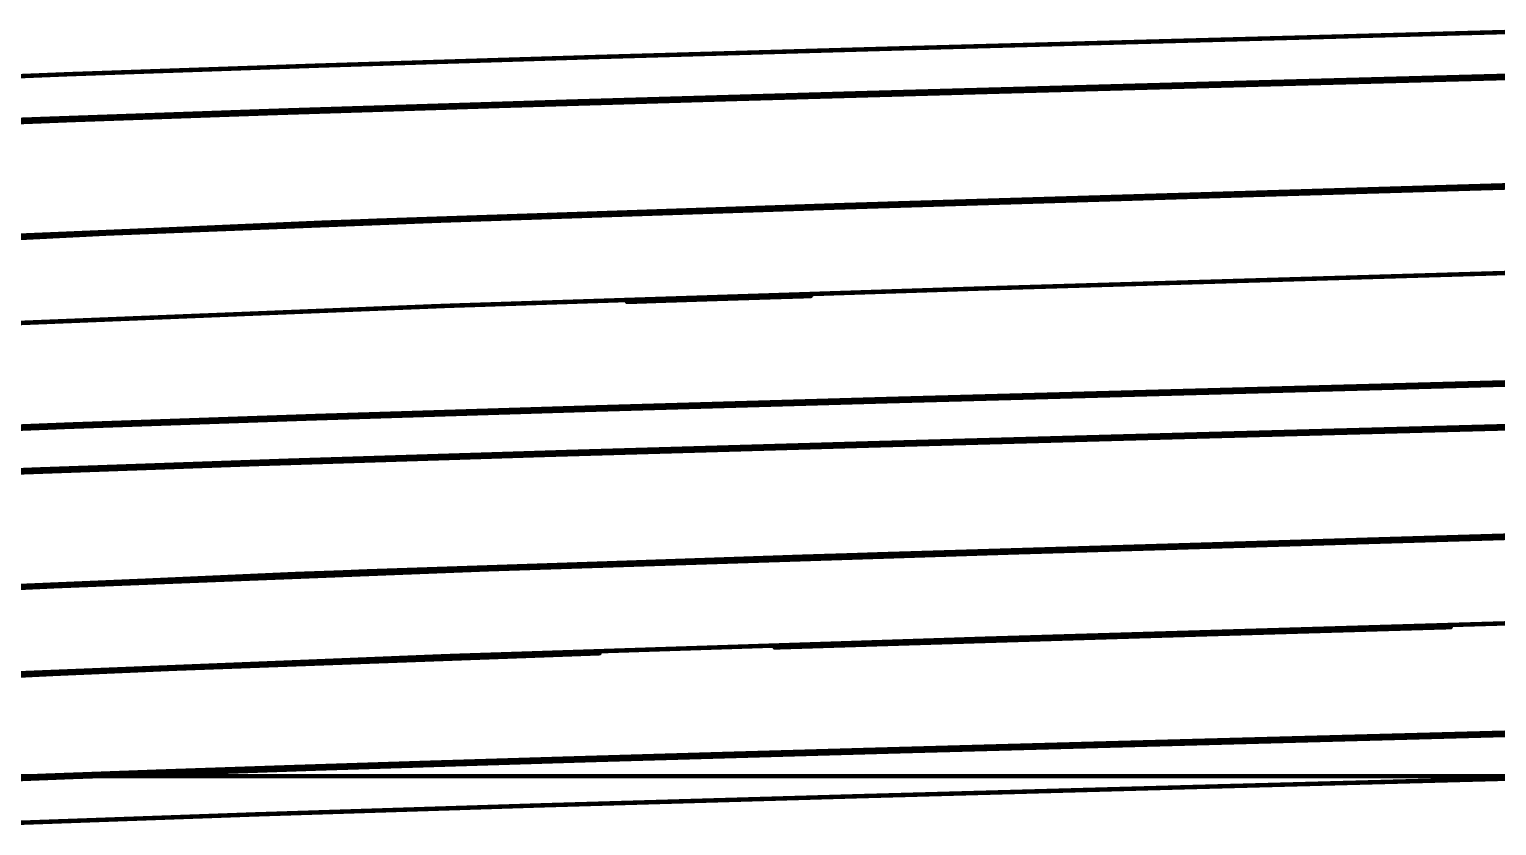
# Model space of a CAD drawing. Header units: inches. Extents: x 90 to 149.8, y 48.7 to 115.2.
# Drawn here: x 114.175 to 118.368, y 103.873 to 106.146 of the extents above; entities that cross this region are included whole.
import ezdxf

# ---------------------------------------------------------------- set-up
doc = ezdxf.new("R2010")
doc.units = ezdxf.units.IN
doc.layers.add('Mechanical 2', color=216, linetype='Continuous')

msp = doc.modelspace()

# ---------------------------------------------------------------- linework, layer by layer
at = {"layer": 'Mechanical 2'}
for points in [[(116.6368, 106.0909, 0.0127, 0.0127, 0), (118.439, 106.1395, 0.0127, 0.0127, 0)], [(116.6368, 106.0909, 0.0127, 0.0127, 0), (118.439, 106.1395, 0.0127, 0.0127, 0)], [(115.001, 106.0424, 0.0127, 0.0127, 0), (115.7881, 106.0667, 0.0127, 0.0127, 0)], [(115.001, 106.0424, 0.0127, 0.0127, 0), (115.7881, 106.0667, 0.0127, 0.0127, 0)], [(115.7881, 106.0667, 0.0127, 0.0127, 0), (116.6368, 106.0909, 0.0127, 0.0127, 0)], [(115.7881, 106.0667, 0.0127, 0.0127, 0), (116.6368, 106.0909, 0.0127, 0.0127, 0)], [(113.6827, 105.9938, 0.0127, 0.0127, 0), (114.2937, 106.0181, 0.0127, 0.0127, 0)], [(113.6827, 105.9938, 0.0127, 0.0127, 0), (114.2937, 106.0181, 0.0127, 0.0127, 0)], [(114.2937, 106.0181, 0.0127, 0.0127, 0), (115.001, 106.0424, 0.0127, 0.0127, 0)], [(114.2937, 106.0181, 0.0127, 0.0127, 0), (115.001, 106.0424, 0.0127, 0.0127, 0)], [(117.4885, 105.9892, 0.0127, 0.0127, 0), (118.439, 106.0145, 0.0127, 0.0127, 0)], [(117.5004, 105.9895, 0.0127, 0.0127, 0), (118.439, 106.0145, 0.0127, 0.0127, 0)], [(116.5621, 105.9639, 0.0127, 0.0127, 0), (117.4885, 105.9892, 0.0127, 0.0127, 0)], [(116.5849, 105.9645, 0.0127, 0.0127, 0), (117.5004, 105.9895, 0.0127, 0.0127, 0)], [(116.9318, 105.9678, 0.0127, 0.0127, 0), (117.6793, 105.988, 0.0127, 0.0127, 0)], [(117.6793, 105.988, 0.0127, 0.0127, 0), (118.439, 106.0082, 0.0127, 0.0127, 0)], [(114.8735, 105.9132, 0.0127, 0.0127, 0), (115.683, 105.9385, 0.0127, 0.0127, 0)], [(114.9123, 105.9145, 0.0127, 0.0127, 0), (115.7151, 105.9395, 0.0127, 0.0127, 0)], [(115.5213, 105.9274, 0.0127, 0.0127, 0), (116.2086, 105.9476, 0.0127, 0.0127, 0)], [(115.683, 105.9385, 0.0127, 0.0127, 0), (116.5621, 105.9639, 0.0127, 0.0127, 0)], [(115.7151, 105.9395, 0.0127, 0.0127, 0), (116.5849, 105.9645, 0.0127, 0.0127, 0)], [(116.2086, 105.9476, 0.0127, 0.0127, 0), (116.9318, 105.9678, 0.0127, 0.0127, 0)], [(113.5849, 105.8645, 0.0127, 0.0127, 0), (114.1964, 105.8895, 0.0127, 0.0127, 0)], [(114.1541, 105.8879, 0.0127, 0.0127, 0), (114.8735, 105.9132, 0.0127, 0.0127, 0)], [(114.1964, 105.8895, 0.0127, 0.0127, 0), (114.9123, 105.9145, 0.0127, 0.0127, 0)], [(114.2979, 105.887, 0.0127, 0.0127, 0), (114.8808, 105.9072, 0.0127, 0.0127, 0)], [(114.8808, 105.9072, 0.0127, 0.0127, 0), (115.5213, 105.9274, 0.0127, 0.0127, 0)], [(113.7812, 105.8668, 0.0127, 0.0127, 0), (114.2979, 105.887, 0.0127, 0.0127, 0)], [(118.163, 105.694, 0.0127, 0.0127, 0), (119.858, 105.7439, 0.0127, 0.0127, 0)], [(118.2947, 105.6978, 0.0127, 0.0127, 0), (119.9593, 105.7469, 0.0127, 0.0127, 0)], [(116.495, 105.6441, 0.0127, 0.0127, 0), (118.163, 105.694, 0.0127, 0.0127, 0)], [(116.6437, 105.6487, 0.0127, 0.0127, 0), (118.2947, 105.6978, 0.0127, 0.0127, 0)], [(117.6778, 105.6734, 0.0127, 0.0127, 0), (118.9374, 105.7102, 0.0127, 0.0127, 0)], [(115.0165, 105.5942, 0.0127, 0.0127, 0), (116.495, 105.6441, 0.0127, 0.0127, 0)], [(115.1627, 105.5995, 0.0127, 0.0127, 0), (116.6437, 105.6487, 0.0127, 0.0127, 0)], [(116.4588, 105.6366, 0.0127, 0.0127, 0), (117.6778, 105.6734, 0.0127, 0.0127, 0)], [(113.9907, 105.5504, 0.0127, 0.0127, 0), (115.1627, 105.5995, 0.0127, 0.0127, 0)], [(114.3967, 105.563, 0.0127, 0.0127, 0), (115.3452, 105.5998, 0.0127, 0.0127, 0)], [(115.3452, 105.5998, 0.0127, 0.0127, 0), (116.4588, 105.6366, 0.0127, 0.0127, 0)], [(113.6637, 105.5261, 0.0127, 0.0127, 0), (114.3967, 105.563, 0.0127, 0.0127, 0)], [(113.8718, 105.5443, 0.0127, 0.0127, 0), (115.0165, 105.5942, 0.0127, 0.0127, 0)], [(116.8652, 105.4053, 0.0127, 0.0127, 0), (118.5432, 105.4548, 0.0127, 0.0127, 0)], [(116.9087, 105.4066, 0.0127, 0.0127, 0), (118.5755, 105.4558, 0.0127, 0.0127, 0)], [(115.3385, 105.3557, 0.0127, 0.0127, 0), (116.8652, 105.4053, 0.0127, 0.0127, 0)], [(115.3868, 105.3574, 0.0127, 0.0127, 0), (116.9087, 105.4066, 0.0127, 0.0127, 0)], [(114.1103, 105.3061, 0.0127, 0.0127, 0), (115.3385, 105.3557, 0.0127, 0.0127, 0)], [(114.1543, 105.3082, 0.0127, 0.0127, 0), (115.3868, 105.3574, 0.0127, 0.0127, 0)], [(115.8832, 105.3678, 0.0127, 0.0127, 0), (115.9318, 105.3695, 0.0127, 0.0127, 0)], [(115.9318, 105.3695, 0.0127, 0.0127, 0), (115.9809, 105.3712, 0.0127, 0.0127, 0)], [(115.9809, 105.3712, 0.0127, 0.0127, 0), (116.0311, 105.3728, 0.0127, 0.0127, 0)], [(116.0311, 105.3728, 0.0127, 0.0127, 0), (116.0824, 105.3745, 0.0127, 0.0127, 0)], [(116.0824, 105.3745, 0.0127, 0.0127, 0), (116.1349, 105.3762, 0.0127, 0.0127, 0)], [(116.1349, 105.3762, 0.0127, 0.0127, 0), (116.1884, 105.3779, 0.0127, 0.0127, 0)], [(116.1884, 105.3779, 0.0127, 0.0127, 0), (116.2425, 105.3796, 0.0127, 0.0127, 0)], [(116.2425, 105.3796, 0.0127, 0.0127, 0), (116.2973, 105.3813, 0.0127, 0.0127, 0)], [(116.2973, 105.3813, 0.0127, 0.0127, 0), (116.4076, 105.3846, 0.0127, 0.0127, 0)], [(116.637, 105.091, 0.0127, 0.0127, 0), (118.439, 105.1395, 0.0127, 0.0127, 0)], [(116.637, 105.091, 0.0127, 0.0127, 0), (118.439, 105.1395, 0.0127, 0.0127, 0)], [(116.6269, 105.0843, 0.0127, 0.0127, 0), (118.439, 105.1331, 0.0127, 0.0127, 0)], [(114.984, 105.0354, 0.0127, 0.0127, 0), (115.7741, 105.0599, 0.0127, 0.0127, 0)], [(115.0013, 105.0424, 0.0127, 0.0127, 0), (115.7884, 105.0667, 0.0127, 0.0127, 0)], [(115.0013, 105.0424, 0.0127, 0.0127, 0), (115.7884, 105.0667, 0.0127, 0.0127, 0)], [(115.7741, 105.0599, 0.0127, 0.0127, 0), (116.6269, 105.0843, 0.0127, 0.0127, 0)], [(115.7884, 105.0667, 0.0127, 0.0127, 0), (116.637, 105.091, 0.0127, 0.0127, 0)], [(115.7884, 105.0667, 0.0127, 0.0127, 0), (116.637, 105.091, 0.0127, 0.0127, 0)], [(113.6638, 104.9866, 0.0127, 0.0127, 0), (114.275, 105.011, 0.0127, 0.0127, 0)], [(113.6831, 104.9939, 0.0127, 0.0127, 0), (114.2941, 105.0181, 0.0127, 0.0127, 0)], [(113.6831, 104.9939, 0.0127, 0.0127, 0), (114.2941, 105.0181, 0.0127, 0.0127, 0)], [(114.275, 105.011, 0.0127, 0.0127, 0), (114.984, 105.0354, 0.0127, 0.0127, 0)], [(114.2941, 105.0181, 0.0127, 0.0127, 0), (115.0013, 105.0424, 0.0127, 0.0127, 0)], [(114.2941, 105.0181, 0.0127, 0.0127, 0), (115.0013, 105.0424, 0.0127, 0.0127, 0)], [(117.5004, 104.9895, 0.0127, 0.0127, 0), (118.439, 105.0145, 0.0127, 0.0127, 0)], [(117.5004, 104.9895, 0.0127, 0.0127, 0), (118.439, 105.0145, 0.0127, 0.0127, 0)], [(116.5314, 104.9566, 0.0127, 0.0127, 0), (117.4726, 104.9824, 0.0127, 0.0127, 0)], [(116.5849, 104.9645, 0.0127, 0.0127, 0), (117.5004, 104.9895, 0.0127, 0.0127, 0)], [(116.5849, 104.9645, 0.0127, 0.0127, 0), (117.5004, 104.9895, 0.0127, 0.0127, 0)], [(117.4726, 104.9824, 0.0127, 0.0127, 0), (118.439, 105.0081, 0.0127, 0.0127, 0)], [(114.8218, 104.9051, 0.0127, 0.0127, 0), (115.6401, 104.9309, 0.0127, 0.0127, 0)], [(114.9123, 104.9145, 0.0127, 0.0127, 0), (115.7151, 104.9395, 0.0127, 0.0127, 0)], [(114.9123, 104.9145, 0.0127, 0.0127, 0), (115.7151, 104.9395, 0.0127, 0.0127, 0)], [(115.6401, 104.9309, 0.0127, 0.0127, 0), (116.5314, 104.9566, 0.0127, 0.0127, 0)], [(115.7151, 104.9395, 0.0127, 0.0127, 0), (116.5849, 104.9645, 0.0127, 0.0127, 0)], [(115.7151, 104.9395, 0.0127, 0.0127, 0), (116.5849, 104.9645, 0.0127, 0.0127, 0)], [(113.5849, 104.8645, 0.0127, 0.0127, 0), (114.1964, 104.8895, 0.0127, 0.0127, 0)], [(113.5849, 104.8645, 0.0127, 0.0127, 0), (114.1964, 104.8895, 0.0127, 0.0127, 0)], [(114.098, 104.8794, 0.0127, 0.0127, 0), (114.8218, 104.9051, 0.0127, 0.0127, 0)], [(114.1964, 104.8895, 0.0127, 0.0127, 0), (114.9123, 104.9145, 0.0127, 0.0127, 0)], [(114.1964, 104.8895, 0.0127, 0.0127, 0), (114.9123, 104.9145, 0.0127, 0.0127, 0)], [(118.0184, 104.6897, 0.0127, 0.0127, 0), (119.6955, 104.739, 0.0127, 0.0127, 0)], [(118.2405, 104.6962, 0.0127, 0.0127, 0), (119.8966, 104.745, 0.0127, 0.0127, 0)], [(116.3812, 104.6405, 0.0127, 0.0127, 0), (118.0184, 104.6897, 0.0127, 0.0127, 0)], [(116.6027, 104.6474, 0.0127, 0.0127, 0), (118.2405, 104.6962, 0.0127, 0.0127, 0)], [(116.9837, 104.6527, 0.0127, 0.0127, 0), (118.6172, 104.7009, 0.0127, 0.0127, 0)], [(114.9395, 104.5913, 0.0127, 0.0127, 0), (116.3812, 104.6405, 0.0127, 0.0127, 0)], [(115.1366, 104.5986, 0.0127, 0.0127, 0), (116.6027, 104.6474, 0.0127, 0.0127, 0)], [(115.4824, 104.6046, 0.0127, 0.0127, 0), (116.9837, 104.6527, 0.0127, 0.0127, 0)], [(113.83, 104.542, 0.0127, 0.0127, 0), (114.9395, 104.5913, 0.0127, 0.0127, 0)], [(113.978, 104.5498, 0.0127, 0.0127, 0), (115.1366, 104.5986, 0.0127, 0.0127, 0)], [(114.2498, 104.5564, 0.0127, 0.0127, 0), (115.4824, 104.6046, 0.0127, 0.0127, 0)], [(113.3998, 104.5083, 0.0127, 0.0127, -0.007513), (114.2498, 104.5564, 0.0127, 0.0127, 0)], [(116.9056, 104.4065, 0.0127, 0.0127, 0), (118.5729, 104.4557, 0.0127, 0.0127, 0)], [(116.9136, 104.4067, 0.0127, 0.0127, 0), (118.6139, 104.4569, 0.0127, 0.0127, 0)], [(117.4448, 104.4164, 0.0127, 0.0127, 0), (117.6413, 104.4222, 0.0127, 0.0127, 0)], [(117.6413, 104.4222, 0.0127, 0.0127, 0), (117.839, 104.428, 0.0127, 0.0127, 0)], [(117.839, 104.428, 0.0127, 0.0127, 0), (118.2361, 104.4396, 0.0127, 0.0127, 0)], [(115.3639, 104.3566, 0.0127, 0.0127, 0), (116.9136, 104.4067, 0.0127, 0.0127, 0)], [(115.3839, 104.3573, 0.0127, 0.0127, 0), (116.9056, 104.4065, 0.0127, 0.0127, 0)], [(116.3047, 104.3816, 0.0127, 0.0127, 0), (116.4917, 104.3874, 0.0127, 0.0127, 0)], [(116.4917, 104.3874, 0.0127, 0.0127, 0), (116.6792, 104.3932, 0.0127, 0.0127, 0)], [(116.6792, 104.3932, 0.0127, 0.0127, 0), (116.8678, 104.399, 0.0127, 0.0127, 0)], [(116.8678, 104.399, 0.0127, 0.0127, 0), (117.2503, 104.4106, 0.0127, 0.0127, 0)], [(117.2503, 104.4106, 0.0127, 0.0127, 0), (117.4448, 104.4164, 0.0127, 0.0127, 0)], [(114.1172, 104.3064, 0.0127, 0.0127, 0), (115.3639, 104.3566, 0.0127, 0.0127, 0)], [(114.1522, 104.308, 0.0127, 0.0127, 0), (115.3839, 104.3573, 0.0127, 0.0127, 0)], [(114.5884, 104.3209, 0.0127, 0.0127, 0), (115.8044, 104.365, 0.0127, 0.0127, 0)], [(113.9424, 104.2915, 0.0127, 0.0127, 0), (114.2476, 104.3062, 0.0127, 0.0127, 0)], [(114.2476, 104.3062, 0.0127, 0.0127, 0), (114.5884, 104.3209, 0.0127, 0.0127, 0)], [(116.6362, 104.0845, 0.0127, 0.0127, 0), (118.439, 104.1331, 0.0127, 0.0127, 0)], [(117.501, 104.1145, 0.0127, 0.0127, 0), (118.439, 104.1395, 0.0127, 0.0127, 0)], [(117.501, 104.1143, 0.0127, 0.0127, 0), (118.439, 104.1393, 0.0127, 0.0127, 0)], [(116.1442, 104.077, 0.0127, 0.0127, 0), (116.586, 104.0895, 0.0127, 0.0127, 0)], [(116.1443, 104.0769, 0.0127, 0.0127, 0), (116.586, 104.0894, 0.0127, 0.0127, 0)], [(116.586, 104.0894, 0.0127, 0.0127, 0), (117.0391, 104.1018, 0.0127, 0.0127, 0)], [(116.586, 104.0895, 0.0127, 0.0127, 0), (117.0392, 104.102, 0.0127, 0.0127, 0)], [(117.0392, 104.102, 0.0127, 0.0127, 0), (117.501, 104.1145, 0.0127, 0.0127, 0)], [(117.0391, 104.1018, 0.0127, 0.0127, 0), (117.501, 104.1143, 0.0127, 0.0127, 0)], [(114.9141, 104.0396, 0.0127, 0.0127, 0), (115.3059, 104.0521, 0.0127, 0.0127, 0)], [(114.9141, 104.0394, 0.0127, 0.0127, 0), (115.306, 104.0519, 0.0127, 0.0127, 0)], [(115.0001, 104.036, 0.0127, 0.0127, 0), (115.7873, 104.0603, 0.0127, 0.0127, 0)], [(115.3059, 104.0521, 0.0127, 0.0127, 0), (115.7166, 104.0645, 0.0127, 0.0127, 0)], [(115.306, 104.0519, 0.0127, 0.0127, 0), (115.7167, 104.0644, 0.0127, 0.0127, 0)], [(115.7166, 104.0645, 0.0127, 0.0127, 0), (116.1442, 104.077, 0.0127, 0.0127, 0)], [(115.7167, 104.0644, 0.0127, 0.0127, 0), (116.1443, 104.0769, 0.0127, 0.0127, 0)], [(115.7873, 104.0603, 0.0127, 0.0127, 0), (116.6362, 104.0845, 0.0127, 0.0127, 0)], [(113.6296, 104.0025, 0.0127, 0.0127, 0), (114.1964, 104.0145, 0.0127, 0.0127, 0)], [(113.6367, 104.0026, 0.0127, 0.0127, 0), (114.1964, 104.0145, 0.0127, 0.0127, 0)], [(113.6817, 103.9874, 0.0127, 0.0127, 0), (114.2927, 104.0117, 0.0127, 0.0127, 0)], [(114.1985, 104.0144, 0.0127, 0.0127, 0), (114.5437, 104.0269, 0.0127, 0.0127, 0)], [(114.1985, 104.0146, 0.0127, 0.0127, 0), (114.5439, 104.0271, 0.0127, 0.0127, 0)], [(114.1985, 104.0145, 0.0127, 0.0127, 0), (118.437, 104.0145, 0.0127, 0.0127, 0)], [(114.2927, 104.0117, 0.0127, 0.0127, 0), (115.0001, 104.036, 0.0127, 0.0127, 0)], [(114.5437, 104.0269, 0.0127, 0.0127, 0), (114.9141, 104.0394, 0.0127, 0.0127, 0)], [(114.5439, 104.0271, 0.0127, 0.0127, 0), (114.9141, 104.0396, 0.0127, 0.0127, 0)], [(117.4726, 103.9824, 0.0127, 0.0127, 0), (118.439, 104.0081, 0.0127, 0.0127, 0)], [(116.5314, 103.9566, 0.0127, 0.0127, 0), (117.4726, 103.9824, 0.0127, 0.0127, 0)], [(114.8217, 103.9051, 0.0127, 0.0127, 0), (115.64, 103.9309, 0.0127, 0.0127, 0)], [(115.64, 103.9309, 0.0127, 0.0127, 0), (116.5314, 103.9566, 0.0127, 0.0127, 0)], [(114.0979, 103.8794, 0.0127, 0.0127, 0), (114.8217, 103.9051, 0.0127, 0.0127, 0)]]:
    msp.add_lwpolyline(points, format="xyseb", dxfattribs=at)
for points in [[(115.7849, 106.0667, 0.00635, 0.00635, 1), (115.7913, 106.0667, 0.00635, 0.00635, 1)], [(115.7849, 106.0667, 0.00635, 0.00635, 1), (115.7913, 106.0667, 0.00635, 0.00635, 1)], [(115.7849, 106.0667, 0.00635, 0.00635, 1), (115.7913, 106.0667, 0.00635, 0.00635, 1)], [(115.7849, 106.0667, 0.00635, 0.00635, 1), (115.7913, 106.0667, 0.00635, 0.00635, 1)], [(116.6336, 106.0909, 0.00635, 0.00635, 1), (116.6399, 106.0909, 0.00635, 0.00635, 1)], [(116.6336, 106.0909, 0.00635, 0.00635, 1), (116.6399, 106.0909, 0.00635, 0.00635, 1)], [(116.6336, 106.0909, 0.00635, 0.00635, 1), (116.6399, 106.0909, 0.00635, 0.00635, 1)], [(116.6336, 106.0909, 0.00635, 0.00635, 1), (116.6399, 106.0909, 0.00635, 0.00635, 1)], [(114.2906, 106.0181, 0.00635, 0.00635, 1), (114.2969, 106.0181, 0.00635, 0.00635, 1)], [(114.2906, 106.0181, 0.00635, 0.00635, 1), (114.2969, 106.0181, 0.00635, 0.00635, 1)], [(114.2906, 106.0181, 0.00635, 0.00635, 1), (114.2969, 106.0181, 0.00635, 0.00635, 1)], [(114.2906, 106.0181, 0.00635, 0.00635, 1), (114.2969, 106.0181, 0.00635, 0.00635, 1)], [(114.9978, 106.0424, 0.00635, 0.00635, 1), (115.0042, 106.0424, 0.00635, 0.00635, 1)], [(114.9978, 106.0424, 0.00635, 0.00635, 1), (115.0042, 106.0424, 0.00635, 0.00635, 1)], [(114.9978, 106.0424, 0.00635, 0.00635, 1), (115.0042, 106.0424, 0.00635, 0.00635, 1)], [(114.9978, 106.0424, 0.00635, 0.00635, 1), (115.0042, 106.0424, 0.00635, 0.00635, 1)], [(117.4854, 105.9892, 0.00635, 0.00635, 1), (117.4917, 105.9892, 0.00635, 0.00635, 1)], [(117.4854, 105.9892, 0.00635, 0.00635, 1), (117.4917, 105.9892, 0.00635, 0.00635, 1)], [(117.4972, 105.9895, 0.00635, 0.00635, 1), (117.5036, 105.9895, 0.00635, 0.00635, 1)], [(117.4972, 105.9895, 0.00635, 0.00635, 1), (117.5036, 105.9895, 0.00635, 0.00635, 1)], [(117.6761, 105.988, 0.00635, 0.00635, 1), (117.6825, 105.988, 0.00635, 0.00635, 1)], [(117.6761, 105.988, 0.00635, 0.00635, 1), (117.6825, 105.988, 0.00635, 0.00635, 1)], [(115.6798, 105.9385, 0.00635, 0.00635, 1), (115.6862, 105.9385, 0.00635, 0.00635, 1)], [(115.6798, 105.9385, 0.00635, 0.00635, 1), (115.6862, 105.9385, 0.00635, 0.00635, 1)], [(115.7119, 105.9395, 0.00635, 0.00635, 1), (115.7182, 105.9395, 0.00635, 0.00635, 1)], [(115.7119, 105.9395, 0.00635, 0.00635, 1), (115.7182, 105.9395, 0.00635, 0.00635, 1)], [(116.2054, 105.9476, 0.00635, 0.00635, 1), (116.2118, 105.9476, 0.00635, 0.00635, 1)], [(116.2054, 105.9476, 0.00635, 0.00635, 1), (116.2118, 105.9476, 0.00635, 0.00635, 1)], [(116.5589, 105.9639, 0.00635, 0.00635, 1), (116.5652, 105.9639, 0.00635, 0.00635, 1)], [(116.5589, 105.9639, 0.00635, 0.00635, 1), (116.5652, 105.9639, 0.00635, 0.00635, 1)], [(116.5817, 105.9645, 0.00635, 0.00635, 1), (116.5881, 105.9645, 0.00635, 0.00635, 1)], [(116.5817, 105.9645, 0.00635, 0.00635, 1), (116.5881, 105.9645, 0.00635, 0.00635, 1)], [(116.9286, 105.9678, 0.00635, 0.00635, 1), (116.9349, 105.9678, 0.00635, 0.00635, 1)], [(116.9286, 105.9678, 0.00635, 0.00635, 1), (116.9349, 105.9678, 0.00635, 0.00635, 1)], [(114.1932, 105.8895, 0.00635, 0.00635, 1), (114.1995, 105.8895, 0.00635, 0.00635, 1)], [(114.1932, 105.8895, 0.00635, 0.00635, 1), (114.1995, 105.8895, 0.00635, 0.00635, 1)], [(114.8703, 105.9132, 0.00635, 0.00635, 1), (114.8767, 105.9132, 0.00635, 0.00635, 1)], [(114.8703, 105.9132, 0.00635, 0.00635, 1), (114.8767, 105.9132, 0.00635, 0.00635, 1)], [(114.8776, 105.9072, 0.00635, 0.00635, 1), (114.884, 105.9072, 0.00635, 0.00635, 1)], [(114.8776, 105.9072, 0.00635, 0.00635, 1), (114.884, 105.9072, 0.00635, 0.00635, 1)], [(114.9091, 105.9145, 0.00635, 0.00635, 1), (114.9155, 105.9145, 0.00635, 0.00635, 1)], [(114.9091, 105.9145, 0.00635, 0.00635, 1), (114.9155, 105.9145, 0.00635, 0.00635, 1)], [(115.5181, 105.9274, 0.00635, 0.00635, 1), (115.5244, 105.9274, 0.00635, 0.00635, 1)], [(115.5181, 105.9274, 0.00635, 0.00635, 1), (115.5244, 105.9274, 0.00635, 0.00635, 1)], [(114.2948, 105.887, 0.00635, 0.00635, 1), (114.3011, 105.887, 0.00635, 0.00635, 1)], [(114.2948, 105.887, 0.00635, 0.00635, 1), (114.3011, 105.887, 0.00635, 0.00635, 1)], [(118.1599, 105.694, 0.00635, 0.00635, 1), (118.1662, 105.694, 0.00635, 0.00635, 1)], [(118.1599, 105.694, 0.00635, 0.00635, 1), (118.1662, 105.694, 0.00635, 0.00635, 1)], [(118.2916, 105.6978, 0.00635, 0.00635, 1), (118.2979, 105.6978, 0.00635, 0.00635, 1)], [(118.2916, 105.6978, 0.00635, 0.00635, 1), (118.2979, 105.6978, 0.00635, 0.00635, 1)], [(116.4918, 105.6441, 0.00635, 0.00635, 1), (116.4982, 105.6441, 0.00635, 0.00635, 1)], [(116.4918, 105.6441, 0.00635, 0.00635, 1), (116.4982, 105.6441, 0.00635, 0.00635, 1)], [(116.6405, 105.6487, 0.00635, 0.00635, 1), (116.6469, 105.6487, 0.00635, 0.00635, 1)], [(116.6405, 105.6487, 0.00635, 0.00635, 1), (116.6469, 105.6487, 0.00635, 0.00635, 1)], [(117.6746, 105.6734, 0.00635, 0.00635, 1), (117.681, 105.6734, 0.00635, 0.00635, 1)], [(117.6746, 105.6734, 0.00635, 0.00635, 1), (117.681, 105.6734, 0.00635, 0.00635, 1)], [(115.1595, 105.5995, 0.00635, 0.00635, 1), (115.1659, 105.5995, 0.00635, 0.00635, 1)], [(115.1595, 105.5995, 0.00635, 0.00635, 1), (115.1659, 105.5995, 0.00635, 0.00635, 1)], [(115.342, 105.5998, 0.00635, 0.00635, 1), (115.3484, 105.5998, 0.00635, 0.00635, 1)], [(115.342, 105.5998, 0.00635, 0.00635, 1), (115.3484, 105.5998, 0.00635, 0.00635, 1)], [(116.4557, 105.6366, 0.00635, 0.00635, 1), (116.462, 105.6366, 0.00635, 0.00635, 1)], [(116.4557, 105.6366, 0.00635, 0.00635, 1), (116.462, 105.6366, 0.00635, 0.00635, 1)], [(114.3935, 105.563, 0.00635, 0.00635, 1), (114.3998, 105.563, 0.00635, 0.00635, 1)], [(114.3935, 105.563, 0.00635, 0.00635, 1), (114.3998, 105.563, 0.00635, 0.00635, 1)], [(115.0134, 105.5942, 0.00635, 0.00635, 1), (115.0197, 105.5942, 0.00635, 0.00635, 1)], [(115.0134, 105.5942, 0.00635, 0.00635, 1), (115.0197, 105.5942, 0.00635, 0.00635, 1)], [(116.862, 105.4053, 0.00635, 0.00635, 1), (116.8683, 105.4053, 0.00635, 0.00635, 1)], [(116.862, 105.4053, 0.00635, 0.00635, 1), (116.8683, 105.4053, 0.00635, 0.00635, 1)], [(116.9055, 105.4066, 0.00635, 0.00635, 1), (116.9118, 105.4066, 0.00635, 0.00635, 1)], [(116.9055, 105.4066, 0.00635, 0.00635, 1), (116.9118, 105.4066, 0.00635, 0.00635, 1)], [(115.3354, 105.3557, 0.00635, 0.00635, 1), (115.3417, 105.3557, 0.00635, 0.00635, 1)], [(115.3354, 105.3557, 0.00635, 0.00635, 1), (115.3417, 105.3557, 0.00635, 0.00635, 1)], [(115.3837, 105.3574, 0.00635, 0.00635, 1), (115.39, 105.3574, 0.00635, 0.00635, 1)], [(115.3837, 105.3574, 0.00635, 0.00635, 1), (115.39, 105.3574, 0.00635, 0.00635, 1)], [(115.8801, 105.3678, 0.00635, 0.00635, 1), (115.8864, 105.3678, 0.00635, 0.00635, 1)], [(115.9287, 105.3695, 0.00635, 0.00635, 1), (115.935, 105.3695, 0.00635, 0.00635, 1)], [(115.9287, 105.3695, 0.00635, 0.00635, 1), (115.935, 105.3695, 0.00635, 0.00635, 1)], [(115.9778, 105.3712, 0.00635, 0.00635, 1), (115.9841, 105.3712, 0.00635, 0.00635, 1)], [(115.9778, 105.3712, 0.00635, 0.00635, 1), (115.9841, 105.3712, 0.00635, 0.00635, 1)], [(116.0279, 105.3728, 0.00635, 0.00635, 1), (116.0342, 105.3728, 0.00635, 0.00635, 1)], [(116.0279, 105.3728, 0.00635, 0.00635, 1), (116.0342, 105.3728, 0.00635, 0.00635, 1)], [(116.0793, 105.3745, 0.00635, 0.00635, 1), (116.0856, 105.3745, 0.00635, 0.00635, 1)], [(116.0793, 105.3745, 0.00635, 0.00635, 1), (116.0856, 105.3745, 0.00635, 0.00635, 1)], [(116.1318, 105.3762, 0.00635, 0.00635, 1), (116.1381, 105.3762, 0.00635, 0.00635, 1)], [(116.1318, 105.3762, 0.00635, 0.00635, 1), (116.1381, 105.3762, 0.00635, 0.00635, 1)], [(116.1852, 105.3779, 0.00635, 0.00635, 1), (116.1915, 105.3779, 0.00635, 0.00635, 1)], [(116.1852, 105.3779, 0.00635, 0.00635, 1), (116.1915, 105.3779, 0.00635, 0.00635, 1)], [(116.2394, 105.3796, 0.00635, 0.00635, 1), (116.2457, 105.3796, 0.00635, 0.00635, 1)], [(116.2394, 105.3796, 0.00635, 0.00635, 1), (116.2457, 105.3796, 0.00635, 0.00635, 1)], [(116.2941, 105.3813, 0.00635, 0.00635, 1), (116.3004, 105.3813, 0.00635, 0.00635, 1)], [(116.2941, 105.3813, 0.00635, 0.00635, 1), (116.3004, 105.3813, 0.00635, 0.00635, 1)], [(116.4045, 105.3846, 0.00635, 0.00635, 1), (116.4108, 105.3846, 0.00635, 0.00635, 1)], [(115.7709, 105.0599, 0.00635, 0.00635, 1), (115.7773, 105.0599, 0.00635, 0.00635, 1)], [(115.7709, 105.0599, 0.00635, 0.00635, 1), (115.7773, 105.0599, 0.00635, 0.00635, 1)], [(115.7852, 105.0667, 0.00635, 0.00635, 1), (115.7916, 105.0667, 0.00635, 0.00635, 1)], [(115.7852, 105.0667, 0.00635, 0.00635, 1), (115.7916, 105.0667, 0.00635, 0.00635, 1)], [(115.7852, 105.0667, 0.00635, 0.00635, 1), (115.7916, 105.0667, 0.00635, 0.00635, 1)], [(115.7852, 105.0667, 0.00635, 0.00635, 1), (115.7916, 105.0667, 0.00635, 0.00635, 1)], [(116.6237, 105.0843, 0.00635, 0.00635, 1), (116.63, 105.0843, 0.00635, 0.00635, 1)], [(116.6237, 105.0843, 0.00635, 0.00635, 1), (116.63, 105.0843, 0.00635, 0.00635, 1)], [(116.6338, 105.091, 0.00635, 0.00635, 1), (116.6402, 105.091, 0.00635, 0.00635, 1)], [(116.6338, 105.091, 0.00635, 0.00635, 1), (116.6402, 105.091, 0.00635, 0.00635, 1)], [(116.6338, 105.091, 0.00635, 0.00635, 1), (116.6402, 105.091, 0.00635, 0.00635, 1)], [(116.6338, 105.091, 0.00635, 0.00635, 1), (116.6402, 105.091, 0.00635, 0.00635, 1)], [(114.2718, 105.011, 0.00635, 0.00635, 1), (114.2781, 105.011, 0.00635, 0.00635, 1)], [(114.2718, 105.011, 0.00635, 0.00635, 1), (114.2781, 105.011, 0.00635, 0.00635, 1)], [(114.2909, 105.0181, 0.00635, 0.00635, 1), (114.2973, 105.0181, 0.00635, 0.00635, 1)], [(114.2909, 105.0181, 0.00635, 0.00635, 1), (114.2973, 105.0181, 0.00635, 0.00635, 1)], [(114.2909, 105.0181, 0.00635, 0.00635, 1), (114.2973, 105.0181, 0.00635, 0.00635, 1)], [(114.2909, 105.0181, 0.00635, 0.00635, 1), (114.2973, 105.0181, 0.00635, 0.00635, 1)], [(114.9808, 105.0354, 0.00635, 0.00635, 1), (114.9871, 105.0354, 0.00635, 0.00635, 1)], [(114.9808, 105.0354, 0.00635, 0.00635, 1), (114.9871, 105.0354, 0.00635, 0.00635, 1)], [(114.9982, 105.0424, 0.00635, 0.00635, 1), (115.0045, 105.0424, 0.00635, 0.00635, 1)], [(114.9982, 105.0424, 0.00635, 0.00635, 1), (115.0045, 105.0424, 0.00635, 0.00635, 1)], [(114.9982, 105.0424, 0.00635, 0.00635, 1), (115.0045, 105.0424, 0.00635, 0.00635, 1)], [(114.9982, 105.0424, 0.00635, 0.00635, 1), (115.0045, 105.0424, 0.00635, 0.00635, 1)], [(117.4694, 104.9824, 0.00635, 0.00635, 1), (117.4758, 104.9824, 0.00635, 0.00635, 1)], [(117.4694, 104.9824, 0.00635, 0.00635, 1), (117.4758, 104.9824, 0.00635, 0.00635, 1)], [(117.4972, 104.9895, 0.00635, 0.00635, 1), (117.5036, 104.9895, 0.00635, 0.00635, 1)], [(117.4972, 104.9895, 0.00635, 0.00635, 1), (117.5036, 104.9895, 0.00635, 0.00635, 1)], [(117.4972, 104.9895, 0.00635, 0.00635, 1), (117.5036, 104.9895, 0.00635, 0.00635, 1)], [(117.4972, 104.9895, 0.00635, 0.00635, 1), (117.5036, 104.9895, 0.00635, 0.00635, 1)], [(115.6369, 104.9309, 0.00635, 0.00635, 1), (115.6432, 104.9309, 0.00635, 0.00635, 1)], [(115.6369, 104.9309, 0.00635, 0.00635, 1), (115.6432, 104.9309, 0.00635, 0.00635, 1)], [(115.7119, 104.9395, 0.00635, 0.00635, 1), (115.7182, 104.9395, 0.00635, 0.00635, 1)], [(115.7119, 104.9395, 0.00635, 0.00635, 1), (115.7182, 104.9395, 0.00635, 0.00635, 1)], [(115.7119, 104.9395, 0.00635, 0.00635, 1), (115.7182, 104.9395, 0.00635, 0.00635, 1)], [(115.7119, 104.9395, 0.00635, 0.00635, 1), (115.7182, 104.9395, 0.00635, 0.00635, 1)], [(116.5282, 104.9566, 0.00635, 0.00635, 1), (116.5346, 104.9566, 0.00635, 0.00635, 1)], [(116.5282, 104.9566, 0.00635, 0.00635, 1), (116.5346, 104.9566, 0.00635, 0.00635, 1)], [(116.5817, 104.9645, 0.00635, 0.00635, 1), (116.5881, 104.9645, 0.00635, 0.00635, 1)], [(116.5817, 104.9645, 0.00635, 0.00635, 1), (116.5881, 104.9645, 0.00635, 0.00635, 1)], [(116.5817, 104.9645, 0.00635, 0.00635, 1), (116.5881, 104.9645, 0.00635, 0.00635, 1)], [(116.5817, 104.9645, 0.00635, 0.00635, 1), (116.5881, 104.9645, 0.00635, 0.00635, 1)], [(114.1932, 104.8895, 0.00635, 0.00635, 1), (114.1995, 104.8895, 0.00635, 0.00635, 1)], [(114.1932, 104.8895, 0.00635, 0.00635, 1), (114.1995, 104.8895, 0.00635, 0.00635, 1)], [(114.1932, 104.8895, 0.00635, 0.00635, 1), (114.1995, 104.8895, 0.00635, 0.00635, 1)], [(114.1932, 104.8895, 0.00635, 0.00635, 1), (114.1995, 104.8895, 0.00635, 0.00635, 1)], [(114.8186, 104.9051, 0.00635, 0.00635, 1), (114.825, 104.9051, 0.00635, 0.00635, 1)], [(114.8186, 104.9051, 0.00635, 0.00635, 1), (114.825, 104.9051, 0.00635, 0.00635, 1)], [(114.9091, 104.9145, 0.00635, 0.00635, 1), (114.9155, 104.9145, 0.00635, 0.00635, 1)], [(114.9091, 104.9145, 0.00635, 0.00635, 1), (114.9155, 104.9145, 0.00635, 0.00635, 1)], [(114.9091, 104.9145, 0.00635, 0.00635, 1), (114.9155, 104.9145, 0.00635, 0.00635, 1)], [(114.9091, 104.9145, 0.00635, 0.00635, 1), (114.9155, 104.9145, 0.00635, 0.00635, 1)], [(118.0152, 104.6897, 0.00635, 0.00635, 1), (118.0215, 104.6897, 0.00635, 0.00635, 1)], [(118.0152, 104.6897, 0.00635, 0.00635, 1), (118.0215, 104.6897, 0.00635, 0.00635, 1)], [(118.2373, 104.6962, 0.00635, 0.00635, 1), (118.2437, 104.6962, 0.00635, 0.00635, 1)], [(118.2373, 104.6962, 0.00635, 0.00635, 1), (118.2437, 104.6962, 0.00635, 0.00635, 1)], [(116.378, 104.6405, 0.00635, 0.00635, 1), (116.3844, 104.6405, 0.00635, 0.00635, 1)], [(116.378, 104.6405, 0.00635, 0.00635, 1), (116.3844, 104.6405, 0.00635, 0.00635, 1)], [(116.5996, 104.6474, 0.00635, 0.00635, 1), (116.6059, 104.6474, 0.00635, 0.00635, 1)], [(116.5996, 104.6474, 0.00635, 0.00635, 1), (116.6059, 104.6474, 0.00635, 0.00635, 1)], [(116.9805, 104.6527, 0.00635, 0.00635, 1), (116.9869, 104.6527, 0.00635, 0.00635, 1)], [(116.9805, 104.6527, 0.00635, 0.00635, 1), (116.9869, 104.6527, 0.00635, 0.00635, 1)], [(114.9363, 104.5913, 0.00635, 0.00635, 1), (114.9426, 104.5913, 0.00635, 0.00635, 1)], [(114.9363, 104.5913, 0.00635, 0.00635, 1), (114.9426, 104.5913, 0.00635, 0.00635, 1)], [(115.1335, 104.5986, 0.00635, 0.00635, 1), (115.1398, 104.5986, 0.00635, 0.00635, 1)], [(115.1335, 104.5986, 0.00635, 0.00635, 1), (115.1398, 104.5986, 0.00635, 0.00635, 1)], [(115.4792, 104.6046, 0.00635, 0.00635, 1), (115.4855, 104.6046, 0.00635, 0.00635, 1)], [(115.4792, 104.6046, 0.00635, 0.00635, 1), (115.4855, 104.6046, 0.00635, 0.00635, 1)], [(114.2467, 104.5564, 0.00635, 0.00635, 1), (114.253, 104.5564, 0.00635, 0.00635, 1)], [(114.2467, 104.5564, 0.00635, 0.00635, 1), (114.253, 104.5564, 0.00635, 0.00635, 1)], [(117.6381, 104.4222, 0.00635, 0.00635, 1), (117.6444, 104.4222, 0.00635, 0.00635, 1)], [(117.6381, 104.4222, 0.00635, 0.00635, 1), (117.6444, 104.4222, 0.00635, 0.00635, 1)], [(117.8358, 104.428, 0.00635, 0.00635, 1), (117.8422, 104.428, 0.00635, 0.00635, 1)], [(117.8358, 104.428, 0.00635, 0.00635, 1), (117.8422, 104.428, 0.00635, 0.00635, 1)], [(118.233, 104.4396, 0.00635, 0.00635, 1), (118.2393, 104.4396, 0.00635, 0.00635, 1)], [(116.3015, 104.3816, 0.00635, 0.00635, 1), (116.3078, 104.3816, 0.00635, 0.00635, 1)], [(116.4885, 104.3874, 0.00635, 0.00635, 1), (116.4949, 104.3874, 0.00635, 0.00635, 1)], [(116.4885, 104.3874, 0.00635, 0.00635, 1), (116.4949, 104.3874, 0.00635, 0.00635, 1)], [(116.6761, 104.3932, 0.00635, 0.00635, 1), (116.6824, 104.3932, 0.00635, 0.00635, 1)], [(116.6761, 104.3932, 0.00635, 0.00635, 1), (116.6824, 104.3932, 0.00635, 0.00635, 1)], [(116.8646, 104.399, 0.00635, 0.00635, 1), (116.871, 104.399, 0.00635, 0.00635, 1)], [(116.8646, 104.399, 0.00635, 0.00635, 1), (116.871, 104.399, 0.00635, 0.00635, 1)], [(116.9024, 104.4065, 0.00635, 0.00635, 1), (116.9088, 104.4065, 0.00635, 0.00635, 1)], [(116.9024, 104.4065, 0.00635, 0.00635, 1), (116.9088, 104.4065, 0.00635, 0.00635, 1)], [(116.9104, 104.4067, 0.00635, 0.00635, 1), (116.9168, 104.4067, 0.00635, 0.00635, 1)], [(116.9104, 104.4067, 0.00635, 0.00635, 1), (116.9168, 104.4067, 0.00635, 0.00635, 1)], [(117.2471, 104.4106, 0.00635, 0.00635, 1), (117.2534, 104.4106, 0.00635, 0.00635, 1)], [(117.2471, 104.4106, 0.00635, 0.00635, 1), (117.2534, 104.4106, 0.00635, 0.00635, 1)], [(117.4417, 104.4164, 0.00635, 0.00635, 1), (117.448, 104.4164, 0.00635, 0.00635, 1)], [(117.4417, 104.4164, 0.00635, 0.00635, 1), (117.448, 104.4164, 0.00635, 0.00635, 1)], [(115.3607, 104.3566, 0.00635, 0.00635, 1), (115.3671, 104.3566, 0.00635, 0.00635, 1)], [(115.3607, 104.3566, 0.00635, 0.00635, 1), (115.3671, 104.3566, 0.00635, 0.00635, 1)], [(115.3808, 104.3573, 0.00635, 0.00635, 1), (115.3871, 104.3573, 0.00635, 0.00635, 1)], [(115.3808, 104.3573, 0.00635, 0.00635, 1), (115.3871, 104.3573, 0.00635, 0.00635, 1)], [(115.8012, 104.365, 0.00635, 0.00635, 1), (115.8075, 104.365, 0.00635, 0.00635, 1)], [(114.2444, 104.3062, 0.00635, 0.00635, 1), (114.2508, 104.3062, 0.00635, 0.00635, 1)], [(114.2444, 104.3062, 0.00635, 0.00635, 1), (114.2508, 104.3062, 0.00635, 0.00635, 1)], [(114.5853, 104.3209, 0.00635, 0.00635, 1), (114.5916, 104.3209, 0.00635, 0.00635, 1)], [(114.5853, 104.3209, 0.00635, 0.00635, 1), (114.5916, 104.3209, 0.00635, 0.00635, 1)], [(116.5828, 104.0894, 0.00635, 0.00635, 1), (116.5891, 104.0894, 0.00635, 0.00635, 1)], [(116.5828, 104.0894, 0.00635, 0.00635, 1), (116.5891, 104.0894, 0.00635, 0.00635, 1)], [(116.5829, 104.0895, 0.00635, 0.00635, 1), (116.5892, 104.0895, 0.00635, 0.00635, 1)], [(116.5829, 104.0895, 0.00635, 0.00635, 1), (116.5892, 104.0895, 0.00635, 0.00635, 1)], [(117.036, 104.102, 0.00635, 0.00635, 1), (117.0424, 104.102, 0.00635, 0.00635, 1)], [(117.036, 104.102, 0.00635, 0.00635, 1), (117.0424, 104.102, 0.00635, 0.00635, 1)], [(117.0359, 104.1018, 0.00635, 0.00635, 1), (117.0423, 104.1018, 0.00635, 0.00635, 1)], [(117.0359, 104.1018, 0.00635, 0.00635, 1), (117.0423, 104.1018, 0.00635, 0.00635, 1)], [(117.4978, 104.1145, 0.00635, 0.00635, 1), (117.5041, 104.1145, 0.00635, 0.00635, 1)], [(117.4978, 104.1145, 0.00635, 0.00635, 1), (117.5041, 104.1145, 0.00635, 0.00635, 1)], [(117.4978, 104.1143, 0.00635, 0.00635, 1), (117.5041, 104.1143, 0.00635, 0.00635, 1)], [(117.4978, 104.1143, 0.00635, 0.00635, 1), (117.5041, 104.1143, 0.00635, 0.00635, 1)], [(115.3027, 104.0521, 0.00635, 0.00635, 1), (115.3091, 104.0521, 0.00635, 0.00635, 1)], [(115.3027, 104.0521, 0.00635, 0.00635, 1), (115.3091, 104.0521, 0.00635, 0.00635, 1)], [(115.3028, 104.0519, 0.00635, 0.00635, 1), (115.3092, 104.0519, 0.00635, 0.00635, 1)], [(115.3028, 104.0519, 0.00635, 0.00635, 1), (115.3092, 104.0519, 0.00635, 0.00635, 1)], [(115.7134, 104.0645, 0.00635, 0.00635, 1), (115.7198, 104.0645, 0.00635, 0.00635, 1)], [(115.7134, 104.0645, 0.00635, 0.00635, 1), (115.7198, 104.0645, 0.00635, 0.00635, 1)], [(115.7136, 104.0644, 0.00635, 0.00635, 1), (115.7199, 104.0644, 0.00635, 0.00635, 1)], [(115.7136, 104.0644, 0.00635, 0.00635, 1), (115.7199, 104.0644, 0.00635, 0.00635, 1)], [(115.7842, 104.0603, 0.00635, 0.00635, 1), (115.7905, 104.0603, 0.00635, 0.00635, 1)], [(115.7842, 104.0603, 0.00635, 0.00635, 1), (115.7905, 104.0603, 0.00635, 0.00635, 1)], [(116.1411, 104.077, 0.00635, 0.00635, 1), (116.1474, 104.077, 0.00635, 0.00635, 1)], [(116.1411, 104.077, 0.00635, 0.00635, 1), (116.1474, 104.077, 0.00635, 0.00635, 1)], [(116.1411, 104.0769, 0.00635, 0.00635, 1), (116.1474, 104.0769, 0.00635, 0.00635, 1)], [(116.1411, 104.0769, 0.00635, 0.00635, 1), (116.1474, 104.0769, 0.00635, 0.00635, 1)], [(116.6331, 104.0845, 0.00635, 0.00635, 1), (116.6394, 104.0845, 0.00635, 0.00635, 1)], [(116.6331, 104.0845, 0.00635, 0.00635, 1), (116.6394, 104.0845, 0.00635, 0.00635, 1)], [(114.1932, 104.0145, 0.00635, 0.00635, 1), (114.1996, 104.0145, 0.00635, 0.00635, 1)], [(114.1932, 104.0145, 0.00635, 0.00635, 1), (114.1996, 104.0145, 0.00635, 0.00635, 1)], [(114.1953, 104.0144, 0.00635, 0.00635, 1), (114.2017, 104.0144, 0.00635, 0.00635, 1)], [(114.1954, 104.0145, 0.00635, 0.00635, 1), (114.2017, 104.0145, 0.00635, 0.00635, 1)], [(114.1954, 104.0146, 0.00635, 0.00635, 1), (114.2017, 104.0146, 0.00635, 0.00635, 1)], [(114.2895, 104.0117, 0.00635, 0.00635, 1), (114.2959, 104.0117, 0.00635, 0.00635, 1)], [(114.2895, 104.0117, 0.00635, 0.00635, 1), (114.2959, 104.0117, 0.00635, 0.00635, 1)], [(114.5405, 104.0269, 0.00635, 0.00635, 1), (114.5469, 104.0269, 0.00635, 0.00635, 1)], [(114.5405, 104.0269, 0.00635, 0.00635, 1), (114.5469, 104.0269, 0.00635, 0.00635, 1)], [(114.5407, 104.0271, 0.00635, 0.00635, 1), (114.547, 104.0271, 0.00635, 0.00635, 1)], [(114.5407, 104.0271, 0.00635, 0.00635, 1), (114.547, 104.0271, 0.00635, 0.00635, 1)], [(114.9109, 104.0396, 0.00635, 0.00635, 1), (114.9173, 104.0396, 0.00635, 0.00635, 1)], [(114.9109, 104.0396, 0.00635, 0.00635, 1), (114.9173, 104.0396, 0.00635, 0.00635, 1)], [(114.9109, 104.0394, 0.00635, 0.00635, 1), (114.9172, 104.0394, 0.00635, 0.00635, 1)], [(114.9109, 104.0394, 0.00635, 0.00635, 1), (114.9172, 104.0394, 0.00635, 0.00635, 1)], [(114.9969, 104.036, 0.00635, 0.00635, 1), (115.0032, 104.036, 0.00635, 0.00635, 1)], [(114.9969, 104.036, 0.00635, 0.00635, 1), (115.0032, 104.036, 0.00635, 0.00635, 1)], [(117.4694, 103.9824, 0.00635, 0.00635, 1), (117.4757, 103.9824, 0.00635, 0.00635, 1)], [(117.4694, 103.9824, 0.00635, 0.00635, 1), (117.4757, 103.9824, 0.00635, 0.00635, 1)], [(115.6368, 103.9309, 0.00635, 0.00635, 1), (115.6432, 103.9309, 0.00635, 0.00635, 1)], [(115.6368, 103.9309, 0.00635, 0.00635, 1), (115.6432, 103.9309, 0.00635, 0.00635, 1)], [(116.5282, 103.9566, 0.00635, 0.00635, 1), (116.5346, 103.9566, 0.00635, 0.00635, 1)], [(116.5282, 103.9566, 0.00635, 0.00635, 1), (116.5346, 103.9566, 0.00635, 0.00635, 1)], [(114.8186, 103.9051, 0.00635, 0.00635, 1), (114.8249, 103.9051, 0.00635, 0.00635, 1)], [(114.8186, 103.9051, 0.00635, 0.00635, 1), (114.8249, 103.9051, 0.00635, 0.00635, 1)]]:
    msp.add_lwpolyline(points, format="xyseb", close=True, dxfattribs=at)

doc.saveas('drawing.dxf')
